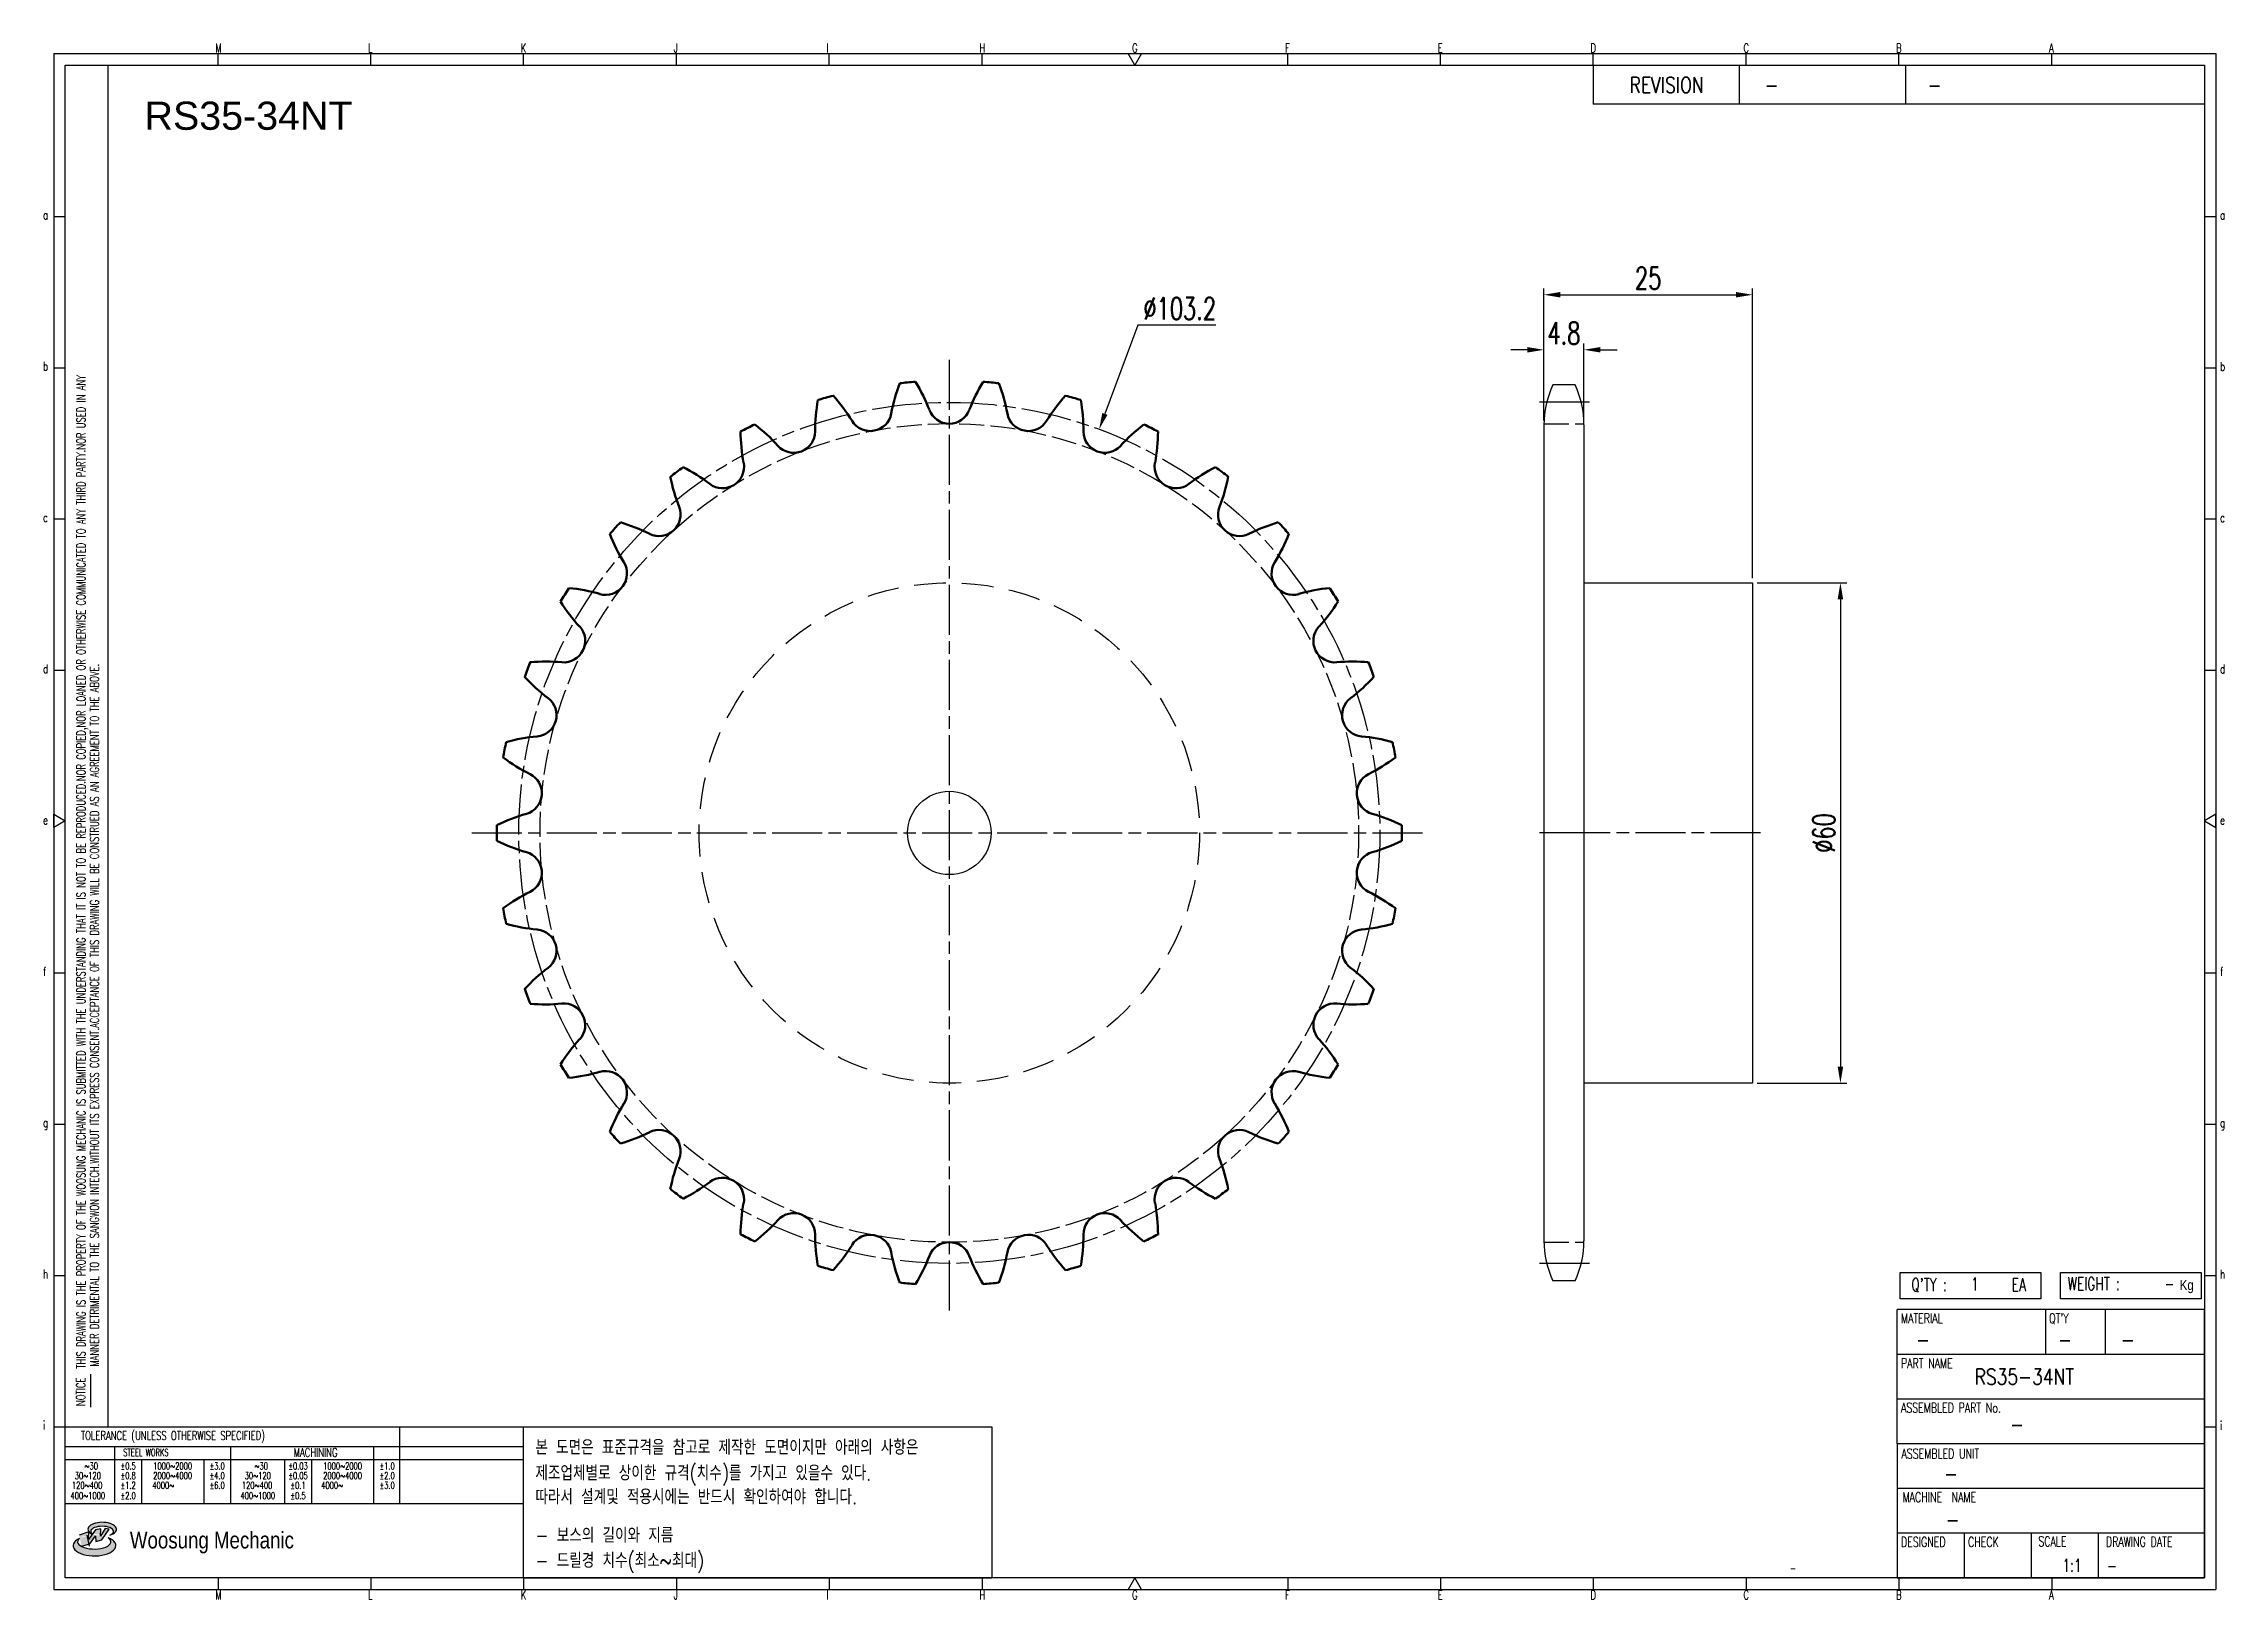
# Model space of a CAD drawing. Header units: millimetres. Extents: x -44811 to -44550, y 1096 to 1283.
import ezdxf
from ezdxf.enums import TextEntityAlignment as Align

# ---------------------------------------------------------------- set-up
doc = ezdxf.new("R2010")
doc.units = ezdxf.units.MM
for name, pattern in [('AM_ISO02W050', [7.5, 6, -1.5]), ('AM_ISO02W050x2', [3.75, 3, -0.75]), ('AM_ISO08W050', [18, 12, -1.5, 3, -1.5]), ('AM_ISO08W050x2', [9, 6, -0.75, 1.5, -0.75]), ('HIDDEN', [9.525, 6.35, -3.175])]:
    doc.linetypes.add(name, pattern=pattern)
for name, color, linetype, lineweight in [('AM_0N', 7, 'Continuous', 50), ('AM_3N', 6, 'AM_ISO02W050', 25), ('AM_7', 4, 'AM_ISO08W050', 25), ('AM_7N', 4, 'AM_ISO08W050', 25)]:
    doc.layers.add(name, color=color, linetype=linetype, lineweight=lineweight)
for name, color, linetype in [('HL', 2, 'HIDDEN'), ('S-DIM', 7, 'Continuous'), ('TITLE', 7, 'Continuous'), ('도면레이아웃', 7, 'Continuous')]:
    doc.layers.add(name, color=color, linetype=linetype)
doc.styles.add('HAN', font='ROMANS.shx', dxfattribs={"width": 0.7, "bigfont": 'whgtxt.shx'})
doc.styles.add('HKD_ST2', font='romans.shx', dxfattribs={"width": 0.7, "height": 4, "bigfont": '@extfont2.shx'})
doc.styles.add('HSG', font='SIMPLEX.shx', dxfattribs={"width": 0.7, "bigfont": 'HSG.shx'})
doc.styles.add('ROMANS', font='romans.shx', dxfattribs={"width": 0.7, "bigfont": 'whgtxt.shx'})
doc.styles.add('SLDTEXTSTYLE4', font='arial.ttf', dxfattribs={"width": 0.8})
doc.styles.get("Standard").update_dxf_attribs({"font": 'arial.ttf'})
doc.dimstyles.new('APP3.5', dxfattribs={"dimscale": 1.1, "dimtxt": 2.4, "dimasz": 1.8, "dimexe": 0.7, "dimexo": 0.5, "dimgap": 0.6, "dimtad": 1, "dimtoh": 1, "dimdec": 1, "dimrnd": 0.01, "dimzin": 9, "dimdsep": 46, "dimtxsty": 'HSG', "dimcen": 0, "dimclrd": 1, "dimclre": 1, "dimclrt": 256, "dimazin": 2, "dimtp": 1, "dimtm": 1, "dimtfac": 0.5, "dimtdec": 1, "dimtofl": 0, "dimtmove": 0, "dimatfit": 3, "dimfxl": 0, "dimtvp": 1, "dimtolj": 2, "dimlwd": -1, "dimlwe": -1, "dimarcsym": 0})

# ---------------------------------------------------------------- blocks, each defined once
blk = doc.blocks.new('SUYWSHJH')
at = {"layer": '도면레이아웃'}
h = blk.add_hatch(color=10, dxfattribs=at)
h.paths.add_polyline_path([(1.544, 35.177), (1.554, 34.966), (1.779, 35.034), (2.054, 35.422), (1.908, 35.446), (1.728, 35.167), (1.741, 35.439), (1.547, 35.405), (1.292, 35.041), (1.295, 35.33), (0.943, 35.208), (1.03, 34.8), (1.336, 34.885)])
edge = h.paths.add_edge_path()
edge.add_ellipse((1.795, 35.421), major_axis=(-0.53, 0), ratio=0.487785, start_angle=122.36065, end_angle=403.39574)
edge.add_line((1.411, 35.244), (1.419, 35.261))
edge.add_ellipse((1.798, 35.344), major_axis=(-0.423, 0), ratio=0.444396, start_angle=131.58977, end_angle=386.19408, ccw=False)
edge = h.paths.add_edge_path()
edge.add_ellipse((1.512, 34.815), major_axis=(-0.793, 0), ratio=0.480113, start_angle=314.67633, end_angle=590.85213)
edge.add_ellipse((1.501, 34.958), major_axis=(-0.62, 0), ratio=0.43311, start_angle=331.7024, end_angle=574.42495, ccw=False)
for p, q in [((0, 90.118), (80.15, 90.118)), ((0, 90.118), (0, 33.191)), ((6.089, 89.693), (6.089, 90.118)), ((11.753, 89.693), (11.753, 90.118)), ((17.418, 89.693), (17.418, 90.118)), ((23.082, 89.693), (23.082, 90.118)), ((28.746, 89.693), (28.746, 90.118)), ((34.411, 89.693), (34.411, 90.118)), ((45.739, 89.693), (45.739, 90.118)), ((51.404, 89.693), (51.404, 90.118)), ((57.068, 89.693), (57.068, 90.118)), ((62.732, 89.693), (62.732, 90.118)), ((68.397, 89.693), (68.397, 90.118)), ((74.061, 89.693), (74.061, 90.118)), ((80.15, 90.118), (80.15, 33.191)), ((0, 84.085), (0.425, 84.085)), ((79.725, 84.085), (80.15, 84.085)), ((0, 78.478), (0.425, 78.478)), ((79.725, 78.478), (80.15, 78.478)), ((0, 72.87), (0.425, 72.87)), ((79.725, 72.87), (80.15, 72.87)), ((0, 67.262), (0.425, 67.262)), ((79.725, 67.262), (80.15, 67.262)), ((0, 56.047), (0.425, 56.047)), ((79.725, 56.047), (80.15, 56.047)), ((0, 50.439), (0.425, 50.439)), ((79.725, 50.439), (80.15, 50.439)), ((0, 44.832), (0.425, 44.832)), ((79.725, 44.832), (80.15, 44.832)), ((1.377, 39.947), (1.377, 41.174)), ((0, 39.224), (0.425, 39.224)), ((79.725, 39.224), (80.15, 39.224)), ((0, 33.191), (80.15, 33.191)), ((6.089, 33.616), (6.089, 33.191)), ((11.753, 33.616), (11.753, 33.191)), ((17.418, 33.616), (17.418, 33.191)), ((23.082, 33.616), (23.082, 33.191)), ((28.746, 33.616), (28.746, 33.191)), ((34.411, 33.616), (34.411, 33.191)), ((45.739, 33.616), (45.739, 33.191)), ((51.404, 33.616), (51.404, 33.191)), ((57.068, 33.616), (57.068, 33.191)), ((62.732, 33.616), (62.732, 33.191)), ((68.397, 33.616), (68.397, 33.191)), ((74.061, 33.616), (74.061, 33.191))]:
    blk.add_line(p, q)
at = {"color": 2}
for p, q in [((2.017, 39.224), (2.017, 89.693)), ((0.425, 39.224), (17.418, 39.224)), ((12.816, 39.224), (12.816, 36.382)), ((17.418, 33.616), (17.418, 39.224)), ((0.425, 38.487), (17.418, 38.487)), ((0.425, 38.012), (17.418, 38.012)), ((2.257, 38.487), (2.257, 36.382)), ((3.257, 38.012), (3.257, 36.382)), ((5.557, 38.012), (5.557, 36.382)), ((6.557, 38.5), (6.557, 36.382)), ((8.557, 38.012), (8.557, 36.382)), ((9.557, 38.026), (9.557, 36.382)), ((11.857, 38.487), (11.857, 36.382)), ((0.425, 36.382), (17.418, 36.382))]:
    blk.add_line(p, q, dxfattribs=at)
at = {"color": 6, "ltscale": 0.5}
for p, q in [((57.068, 89.693), (57.068, 88.246)), ((62.47, 89.693), (62.47, 88.246)), ((68.635, 89.693), (68.635, 88.246)), ((79.725, 88.246), (57.068, 88.246)), ((68.336, 38.59), (68.336, 43.563)), ((79.725, 43.563), (68.336, 43.563)), ((73.827, 43.563), (73.827, 41.905)), ((76.037, 43.563), (76.037, 41.905)), ((79.725, 38.59), (79.725, 43.563)), ((79.725, 41.905), (68.336, 41.905)), ((79.725, 40.248), (68.336, 40.248)), ((68.336, 38.59), (68.336, 33.616)), ((79.725, 38.59), (68.336, 38.59)), ((79.725, 33.616), (79.725, 38.59)), ((79.725, 36.932), (68.336, 36.932)), ((79.725, 35.274), (68.336, 35.274)), ((70.822, 33.616), (70.822, 35.274)), ((73.309, 33.616), (73.309, 35.274)), ((75.796, 33.616), (75.796, 35.274)), ((68.336, 33.616), (79.725, 33.616))]:
    blk.add_line(p, q, dxfattribs=at)
for points in [[(40.075, 89.693), (39.83, 90.118), (40.32, 90.118)], [(0.425, 89.693), (79.725, 89.693), (79.725, 33.616), (0.425, 33.616)], [(0.425, 61.679), (0, 61.433), (0, 61.924)], [(79.725, 61.679), (80.15, 61.433), (80.15, 61.924)], [(40.075, 33.616), (39.83, 33.191), (40.32, 33.191)]]:
    blk.add_lwpolyline(points, close=True)
at = {"layer": 'TITLE', "color": 20}
for p, q in [((68.449, 43.961), (68.449, 44.936)), ((68.449, 44.936), (73.654, 44.936)), ((73.654, 44.936), (73.654, 43.961)), ((74.39, 43.961), (74.39, 44.936)), ((74.39, 44.936), (79.595, 44.936)), ((79.595, 44.936), (79.595, 43.961)), ((73.654, 43.961), (68.449, 43.961)), ((79.595, 43.961), (74.39, 43.961))]:
    blk.add_line(p, q, dxfattribs=at)
at = {"layer": '도면레이아웃'}
for p, q in [((1.295, 35.33), (0.943, 35.208)), ((1.03, 34.8), (1.336, 34.885)), ((1.224, 35.208), (1.311, 34.8)), ((1.224, 35.208), (1.224, 35.208)), ((1.547, 35.405), (1.292, 35.041)), ((1.292, 35.041), (1.295, 35.33)), ((1.336, 34.885), (1.544, 35.177)), ((1.419, 35.261), (1.411, 35.244)), ((1.544, 35.177), (1.554, 34.966)), ((1.741, 35.439), (1.547, 35.405)), ((1.554, 34.966), (1.779, 35.034)), ((1.908, 35.446), (1.728, 35.167)), ((1.728, 35.167), (1.741, 35.439)), ((1.779, 35.034), (2.054, 35.422)), ((2.054, 35.422), (1.908, 35.446))]:
    blk.add_line(p, q, dxfattribs=at)
for centre, major_axis, ratio, start_param, end_param in [((1.795, 35.421), (-0.53, 0), 0.487785, 2.135596, 7.040584), ((1.512, 34.815), (-0.793, 0), 0.480113, 5.492138, 10.312315), ((1.501, 34.958), (-0.62, 0), 0.43311, 5.789299, 10.025607), ((1.798, 35.344), (-0.423, 0), 0.444396, 2.296675, 6.740358)]:
    blk.add_ellipse(centre, major_axis=major_axis, ratio=ratio, start_param=start_param, end_param=end_param, dxfattribs=at)
at = {"color": 4, "style": 'HKD_ST2', "width": 0.7}
for s, p in [('M', (5.988, 90.164)), ('L', (11.652, 90.164)), ('K', (17.316, 90.164)), ('J', (22.981, 90.164)), ('I', (28.645, 90.164)), ('H', (34.309, 90.164)), ('G', (39.974, 90.164)), ('F', (45.638, 90.164)), ('E', (51.302, 90.164)), ('D', (56.967, 90.164)), ('C', (62.631, 90.164)), ('B', (68.295, 90.164)), ('A', (73.96, 90.164)), ('a', (-0.395, 83.976)), ('a', (80.305, 83.97)), ('b', (-0.395, 78.368)), ('b', (80.305, 78.362)), ('c', (-0.395, 72.76)), ('c', (80.305, 72.754)), ('d', (-0.395, 67.153)), ('d', (80.305, 67.147)), ('e', (-0.395, 61.545)), ('e', (80.305, 61.539)), ('f', (-0.395, 55.937)), ('f', (80.305, 55.931)), ('g', (-0.395, 50.33)), ('g', (80.305, 50.324)), ('h', (-0.395, 44.722)), ('h', (80.305, 44.716)), ('i', (-0.395, 39.114)), ('i', (80.305, 39.108)), ('M', (5.988, 32.824)), ('L', (11.652, 32.824)), ('K', (17.316, 32.824)), ('J', (22.981, 32.824)), ('I', (28.645, 32.824)), ('H', (34.309, 32.824)), ('G', (39.974, 32.824)), ('F', (45.638, 32.824)), ('E', (51.302, 32.824)), ('D', (56.967, 32.824)), ('C', (62.631, 32.824)), ('B', (68.295, 32.824)), ('A', (73.96, 32.824))]:
    blk.add_text(s, height=0.326, dxfattribs=at).set_placement(p)
for s, height, style, width, p in [('REVISION', 0.5806, 'HAN', 0.8, (58.415, 88.664)), ('-', 0.581, 'HAN', 0.8, (63.426, 88.664)), ('-', 0.581, 'HAN', 0.8, (69.468, 88.664)), ("Q'TY : ", 0.4746, 'HKD_ST2', 0.7, (68.857, 44.253)), ('1', 0.475, 'HKD_ST2', 0.7, (71.071, 44.275)), ('EA', 0.4746, 'HKD_ST2', 0.7, (72.578, 44.253)), ('WEIGHT : ', 0.4746, 'HKD_ST2', 0.7, (74.65, 44.286)), ('-', 0.581, 'HAN', 0.8, (69.029, 42.157)), ('-', 0.581, 'HAN', 0.8, (74.289, 42.157)), ('-', 0.581, 'HAN', 0.8, (76.623, 42.157)), ('-', 0.581, 'HAN', 0.8, (72.515, 39.013)), ('-', 0.581, 'HAN', 0.8, (70.067, 37.189)), ('-', 0.581, 'HAN', 0.8, (70.126, 35.48)), ('1:1', 0.4746, 'HKD_ST2', 0.7, (74.458, 33.848)), ('-', 0.475, 'HKD_ST2', 0.7, (76.112, 33.837))]:
    blk.add_text(s, height=height, dxfattribs=dict(style=style, width=width)).set_placement(p)
at = {"color": 1, "style": 'HKD_ST2', "width": 0.7}
for s, p in [(' THIS DRAWING IS THE PROPERTY OF THE WOOSUNG MECHANIC IS SUBMITTED WITH THE UNDERSTANDING THAT IT IS NOT TO BE REPRODUCED.NOR COPIED,NOR LOANED OR OTHERWISE COMMUNICATED TO ANY THIRD PARTY.NOR USED IN ANY', (1.173, 41.217)), ('MANNER DETRIMENTAL TO THE SANGWON INTECH.WITHOUT ITS EXPRESS CONSENT.ACCEPTANCE OF THIS DRAWING WILL BE CONSTRUED AS AN AGREEMENT TO THE ABOVE.', (1.672, 41.447))]:
    blk.add_text(s, height=0.326266, rotation=90, dxfattribs=at).set_placement(p)
at = {"style": 'HKD_ST2', "width": 0.7}
blk.add_text('-', height=0.475, dxfattribs=at).set_placement((78.613, 44.286), align=Align.RIGHT)
at = {"color": 4, "style": 'HKD_ST2', "width": 0.7}
for s, height, p in [('MATERIAL', 0.3651, (68.474, 43.425)), ("QT'Y", 0.3651, (73.965, 43.425)), ('PART NAME', 0.3651, (68.474, 41.756)), ('ASSEMBLED PART No.', 0.36511, (68.474, 40.109)), ('ASSEMBLED UNIT', 0.36511, (68.49, 38.408)), ('MACHINE  NAME', 0.36511, (68.532, 36.794)), ('DESIGNED', 0.3651, (68.474, 35.136)), ('CHECK', 0.3651, (70.961, 35.136)), ('SCALE', 0.3651, (73.566, 35.153)), ('DRAWING DATE', 0.36511, (76.071, 35.141))]:
    blk.add_text(s, height=height, dxfattribs=at).set_placement(p, align=Align.TOP_LEFT)
at = {"style": 'HKD_ST2', "width": 0.7}
blk.add_text('NOTICE', height=0.3263, rotation=90, dxfattribs=at).set_placement((1.163, 39.988))
for s, height, style, width, p in [('TOLERANCE (UNLESS OTHERWISE SPECIFIED)', 0.32627, 'HKD_ST2', 0.7, (4.417, 38.896)), ('-', 0.326, 'ROMANS', 0.65, (64.469, 33.975))]:
    blk.add_text(s, height=height, dxfattribs=dict(style=style, width=width)).set_placement(p, align=Align.MIDDLE_CENTER)
at = {"color": 4, "style": 'HKD_ST2', "width": 0.7}
for s, height, p in [('STEEL WORKS', 0.26101, (3.416, 38.268)), ('MACHINING', 0.3263, (9.707, 38.27)), ('%%P0.5', 0.261, (2.757, 37.762)), ('%%P0.8', 0.261, (2.757, 37.411)), ('%%P3.0', 0.261, (6.057, 37.762)), ('%%P4.0', 0.261, (6.057, 37.411)), ('%%P0.03', 0.261, (9.057, 37.762)), ('%%P0.05', 0.261, (9.057, 37.411)), ('%%P1.0', 0.261, (12.357, 37.762)), ('%%P2.0', 0.261, (12.357, 37.411)), ('%%P1.2', 0.261, (2.757, 37.045)), ('%%P2.0', 0.261, (2.757, 36.67)), ('%%P6.0', 0.261, (6.057, 37.045)), ('%%P0.1', 0.261, (9.057, 37.045)), ('%%P0.5', 0.261, (9.057, 36.67)), ('%%P3.0', 0.261, (12.357, 37.045))]:
    blk.add_text(s, height=height, dxfattribs=at).set_placement(p, align=Align.MIDDLE)
for s, height, p in [('30%%126120', 0.261, (1.263, 37.411)), ('%%12630', 0.261, (1.389, 37.762)), ('2000%%1264000', 0.26101, (4.407, 37.411)), ('1000%%1262000', 0.26101, (4.407, 37.762)), ('30%%126120', 0.261, (7.563, 37.411)), ('%%12630', 0.261, (7.689, 37.762)), ('2000%%1264000', 0.26101, (10.707, 37.411)), ('1000%%1262000', 0.26101, (10.707, 37.762)), ('400%%1261000', 0.26101, (1.263, 36.67)), ('120%%126400', 0.26101, (1.237, 37.045)), ('4000%%126', 0.261, (4.061, 37.045)), ('400%%1261000', 0.26101, (7.563, 36.67)), ('120%%126400', 0.26101, (7.537, 37.045)), ('4000%%126', 0.261, (10.321, 37.045))]:
    blk.add_text(s, height=height, dxfattribs=at).set_placement(p, align=Align.MIDDLE_CENTER)
at = {"color": 1, "style": 'SLDTEXTSTYLE4', "width": 0.8}
blk.add_text('Woosung Mechanic', height=0.61957, dxfattribs=at).set_placement((2.822, 34.711))
at = {"layer": 'TITLE', "width": 0.8}
blk.add_text('Kg', height=0.3789, dxfattribs=at).set_placement((78.807, 44.286))
blk = doc.blocks.new('*D369')
at = {"layer": 'Defpoints', "color": 0, "transparency": 16777216}
for p in [(-44626.53, 1246.2), (-44631.33, 1237.19), (-44626.53, 1237.19)]:
    blk.add_point(p, dxfattribs=at)
at = {"layer": 'S-DIM', "color": 1, "transparency": 16777216}
for p, q in [((-44633.31, 1246.2), (-44635.29, 1246.2)), ((-44631.33, 1237.74), (-44631.33, 1246.97)), ((-44626.53, 1237.74), (-44626.53, 1246.97)), ((-44624.55, 1246.2), (-44622.57, 1246.2))]:
    blk.add_line(p, q, dxfattribs=at)
for points in [[(-44633.31, 1246.53), (-44633.31, 1245.87), (-44631.33, 1246.2)], [(-44624.55, 1246.53), (-44624.55, 1245.87), (-44626.53, 1246.2)]]:
    blk.add_solid(points, dxfattribs=at)
at = {"layer": 'S-DIM', "transparency": 16777216, "insert": (-44628.93, 1248.18), "char_height": 2.64, "attachment_point": 5, "style": 'HSG'}
blk.add_mtext('\\A2;4.8', dxfattribs=at)
blk = doc.blocks.new('*D370')
at = {"layer": 'Defpoints', "color": 0, "transparency": 16777216}
for p in [(-44606.33, 1252.8), (-44631.33, 1237.19), (-44606.33, 1218.27)]:
    blk.add_point(p, dxfattribs=at)
at = {"layer": 'S-DIM', "color": 1, "transparency": 16777216}
for p, q in [((-44631.33, 1237.74), (-44631.33, 1253.57)), ((-44629.35, 1252.8), (-44608.31, 1252.8)), ((-44606.33, 1218.82), (-44606.33, 1253.57))]:
    blk.add_line(p, q, dxfattribs=at)
for points in [[(-44629.35, 1253.13), (-44629.35, 1252.47), (-44631.33, 1252.8)], [(-44608.31, 1253.13), (-44608.31, 1252.47), (-44606.33, 1252.8)]]:
    blk.add_solid(points, dxfattribs=at)
at = {"layer": 'S-DIM', "transparency": 16777216, "insert": (-44618.83, 1254.78), "char_height": 2.64, "attachment_point": 5, "style": 'HSG'}
blk.add_mtext('\\A2;25', dxfattribs=at)
blk = doc.blocks.new('*D371')
at = {"layer": 'Defpoints', "color": 0, "transparency": 16777216}
for p in [(-44606.33, 1218.27), (-44606.33, 1158.27), (-44595.78, 1158.27)]:
    blk.add_point(p, dxfattribs=at)
at = {"layer": 'S-DIM', "color": 1, "transparency": 16777216}
for p, q in [((-44605.78, 1218.27), (-44595.01, 1218.27)), ((-44595.78, 1216.29), (-44595.78, 1160.25)), ((-44605.78, 1158.27), (-44595.01, 1158.27))]:
    blk.add_line(p, q, dxfattribs=at)
for points in [[(-44596.11, 1216.29), (-44595.45, 1216.29), (-44595.78, 1218.27)], [(-44596.11, 1160.25), (-44595.45, 1160.25), (-44595.78, 1158.27)]]:
    blk.add_solid(points, dxfattribs=at)
at = {"layer": 'S-DIM', "transparency": 16777216, "insert": (-44597.76, 1188.26), "char_height": 2.64, "attachment_point": 5, "rotation": 90, "style": 'HSG'}
blk.add_mtext('\\A2;%%c60', dxfattribs=at)
blk = doc.blocks.new('*D372')
at = {"layer": 'Defpoints', "color": 0, "transparency": 16777216}
for p in [(-44684.67, 1236.66), (-44720.6, 1139.88)]:
    blk.add_point(p, dxfattribs=at)
at = {"layer": 'S-DIM', "color": 1, "transparency": 16777216}
for p, q in [((-44680.03, 1249.16), (-44683.98, 1238.51)), ((-44670.66, 1249.16), (-44680.03, 1249.16))]:
    blk.add_line(p, q, dxfattribs=at)
blk.add_solid([(-44684.29, 1238.63), (-44683.67, 1238.4), (-44684.67, 1236.66)], dxfattribs=at)
at = {"layer": 'S-DIM', "transparency": 16777216, "insert": (-44675.01, 1251.14), "char_height": 2.64, "attachment_point": 5, "style": 'HSG'}
blk.add_mtext('\\A2;∅103.2', dxfattribs=at)

msp = doc.modelspace()

# ---------------------------------------------------------------- linework, layer by layer
for p, q in [((-44627.6, 1241.99), (-44630.26, 1241.99)), ((-44631.33, 1237.19), (-44631.33, 1139.37)), ((-44626.53, 1237.19), (-44626.53, 1139.37)), ((-44627.6, 1134.57), (-44630.26, 1134.57))]:
    msp.add_line(p, q)
msp.add_lwpolyline([(-44626.53, 1218.27), (-44606.33, 1218.27), (-44606.33, 1158.27), (-44626.53, 1158.27)])
at = {"color": 4}
msp.add_lwpolyline([(-44753.68, 1117.07), (-44697.52, 1117.07), (-44697.52, 1098.93), (-44753.68, 1098.93)], close=True, dxfattribs=at)
msp.add_circle((-44702.63, 1188.27), 5)
for centre, start, end in [((-44620.03, 1237.19), 154.8633, 180), ((-44637.83, 1237.19), 0, 25.1367), ((-44620.03, 1139.37), 180, 205.1367), ((-44637.83, 1139.37), 334.8633, 0)]:
    msp.add_arc(centre, 11.3, start, end)
at = {"layer": 'AM_0N'}
for centre, radius, start, end in [((-44688.04, 1234.46), 21.95, 159.3757, 169.2647), ((-44702.63, 1188.27), 54.25, 94.296, 96.2923), ((-44725.47, 1231), 21.95, 21.3235, 31.2125), ((-44679.8, 1231), 21.95, 148.7875, 158.6765), ((-44702.63, 1188.27), 54.25, 83.7077, 85.704), ((-44717.23, 1234.46), 21.95, 10.7353, 20.6243), ((-44696.78, 1236.36), 21.95, 169.964, 179.8529), ((-44702.63, 1188.27), 54.25, 104.8842, 106.8805), ((-44732.93, 1226.07), 21.95, 31.9118, 41.8008), ((-44672.34, 1226.07), 21.95, 138.1992, 148.0882), ((-44702.63, 1188.27), 54.25, 73.1195, 75.1158), ((-44708.49, 1236.36), 21.95, 0.1471, 10.036), ((-44702.63, 1188.27), 54.25, 115.4724, 117.4687), ((-44739.36, 1219.86), 21.95, 42.5, 52.389), ((-44712.12, 1239.03), 2.57, 211.9118, 349.2647), ((-44702.63, 1239.91), 2.57, 201.3235, 338.6765), ((-44693.15, 1239.03), 2.57, 190.7353, 328.0882), ((-44665.91, 1219.86), 21.95, 127.611, 137.5), ((-44702.63, 1188.27), 54.25, 62.5313, 64.5276), ((-44705.72, 1236.62), 21.95, 180.5522, 190.4412), ((-44721.29, 1236.42), 2.57, 222.5, 359.8529), ((-44683.98, 1236.42), 2.57, 180.1471, 317.5), ((-44699.55, 1236.62), 21.95, 349.5588, 359.4478), ((-44702.63, 1188.27), 54.25, 126.0607, 128.057), ((-44744.54, 1212.58), 21.95, 53.0882, 62.9772), ((-44729.82, 1232.17), 2.57, 233.0882, 10.4412), ((-44675.45, 1232.17), 2.57, 169.5588, 306.9118), ((-44660.73, 1212.58), 21.95, 117.0228, 126.9118), ((-44702.63, 1188.27), 54.25, 51.943, 53.9393), ((-44714.55, 1235.23), 21.95, 191.1404, 201.0294), ((-44690.72, 1235.23), 21.95, 338.9706, 348.8596), ((-44737.43, 1226.43), 2.57, 243.6765, 21.0294), ((-44667.84, 1226.43), 2.57, 158.9706, 296.3235), ((-44702.63, 1188.27), 54.25, 136.6489, 138.6452), ((-44722.97, 1232.24), 21.95, 201.7287, 211.6176), ((-44748.29, 1204.46), 21.95, 63.6765, 73.5655), ((-44656.98, 1204.46), 21.95, 106.4345, 116.3235), ((-44682.3, 1232.24), 21.95, 328.3824, 338.2713), ((-44702.63, 1188.27), 54.25, 41.3548, 43.3511), ((-44743.85, 1219.39), 2.57, 254.2647, 31.6176), ((-44661.42, 1219.39), 2.57, 148.3824, 285.7353), ((-44702.63, 1188.27), 54.25, 147.2372, 149.2334), ((-44730.71, 1227.75), 21.95, 212.3169, 222.2059), ((-44750.49, 1195.8), 21.95, 74.2647, 84.1537), ((-44654.78, 1195.8), 21.95, 95.8463, 105.7353), ((-44674.56, 1227.75), 21.95, 317.7941, 327.6831), ((-44702.63, 1188.27), 54.25, 30.7666, 32.7628), ((-44748.86, 1211.29), 2.57, 264.8529, 42.2059), ((-44656.41, 1211.29), 2.57, 137.7941, 275.1471), ((-44702.63, 1188.27), 54.25, 157.8254, 159.8217), ((-44751.06, 1186.87), 21.95, 84.8529, 94.7419), ((-44654.21, 1186.87), 21.95, 85.2581, 95.1471), ((-44702.63, 1188.27), 54.25, 20.1783, 22.1746), ((-44737.48, 1221.92), 21.95, 222.9051, 232.7941), ((-44667.79, 1221.92), 21.95, 307.2059, 317.0949), ((-44752.3, 1202.4), 2.57, 275.4412, 52.7941), ((-44652.96, 1202.4), 2.57, 127.2059, 264.5588), ((-44702.63, 1188.27), 54.25, 168.4136, 170.4099), ((-44749.98, 1178), 21.95, 95.4412, 105.3302), ((-44655.29, 1178), 21.95, 74.6698, 84.5588), ((-44702.63, 1188.27), 54.25, 9.5901, 11.5864), ((-44743.07, 1214.95), 21.95, 233.4934, 243.3824), ((-44754.06, 1193.03), 2.57, 286.0294, 63.3824), ((-44651.21, 1193.03), 2.57, 116.6176, 253.9706), ((-44662.2, 1214.95), 21.95, 296.6176, 306.5066), ((-44747.29, 1169.47), 21.95, 106.0294, 115.9184), ((-44657.98, 1169.47), 21.95, 64.0816, 73.9706), ((-44702.63, 1188.27), 54.25, 179.0019, 180.9981), ((-44747.29, 1207.06), 21.95, 244.0816, 253.9706), ((-44657.98, 1207.06), 21.95, 286.0294, 295.9184), ((-44702.63, 1188.27), 54.25, 359.0019, 0.9981), ((-44754.06, 1183.5), 2.57, 296.6176, 73.9706), ((-44651.21, 1183.5), 2.57, 106.0294, 243.3824), ((-44743.07, 1161.59), 21.95, 116.6176, 126.5066), ((-44662.2, 1161.59), 21.95, 53.4934, 63.3824), ((-44702.63, 1188.27), 54.25, 189.5901, 191.5864), ((-44749.98, 1198.54), 21.95, 254.6698, 264.5588), ((-44655.29, 1198.54), 21.95, 275.4412, 285.3302), ((-44702.63, 1188.27), 54.25, 348.4136, 350.4099), ((-44752.3, 1174.13), 2.57, 307.2059, 84.5588), ((-44652.96, 1174.13), 2.57, 95.4412, 232.7941), ((-44737.48, 1154.61), 21.95, 127.2059, 137.0949), ((-44667.79, 1154.61), 21.95, 42.9051, 52.7941), ((-44702.63, 1188.27), 54.25, 200.1783, 202.1746), ((-44702.63, 1188.27), 54.25, 337.8254, 339.8217), ((-44751.06, 1189.66), 21.95, 265.2581, 275.1471), ((-44748.86, 1165.25), 2.57, 317.7941, 95.1471), ((-44656.41, 1165.25), 2.57, 84.8529, 222.2059), ((-44654.21, 1189.66), 21.95, 264.8529, 274.7419), ((-44730.71, 1148.78), 21.95, 137.7941, 147.6831), ((-44674.56, 1148.78), 21.95, 32.3169, 42.2059), ((-44702.63, 1188.27), 54.25, 210.7666, 212.7628), ((-44750.49, 1180.74), 21.95, 275.8463, 285.7353), ((-44743.85, 1157.15), 2.57, 328.3824, 105.7353), ((-44661.42, 1157.15), 2.57, 74.2647, 211.6176), ((-44654.78, 1180.74), 21.95, 254.2647, 264.1537), ((-44702.63, 1188.27), 54.25, 327.2372, 329.2334), ((-44722.97, 1144.3), 21.95, 148.3824, 158.2713), ((-44682.3, 1144.3), 21.95, 21.7287, 31.6176), ((-44702.63, 1188.27), 54.25, 221.3548, 223.3511), ((-44748.29, 1172.07), 21.95, 286.4345, 296.3235), ((-44737.43, 1150.1), 2.57, 338.9706, 116.3235), ((-44667.84, 1150.1), 2.57, 63.6765, 201.0294), ((-44656.98, 1172.07), 21.95, 243.6765, 253.5655), ((-44702.63, 1188.27), 54.25, 316.6489, 318.6452), ((-44714.55, 1141.31), 21.95, 158.9706, 168.8596), ((-44690.72, 1141.31), 21.95, 11.1404, 21.0294), ((-44702.63, 1188.27), 54.25, 231.943, 233.9393), ((-44744.54, 1163.96), 21.95, 297.0228, 306.9118), ((-44729.82, 1144.36), 2.57, 349.5588, 126.9118), ((-44675.45, 1144.36), 2.57, 53.0882, 190.4412), ((-44660.73, 1163.96), 21.95, 233.0882, 242.9772), ((-44702.63, 1188.27), 54.25, 306.0607, 308.057), ((-44705.72, 1139.92), 21.95, 169.5588, 179.4478), ((-44699.55, 1139.92), 21.95, 0.5522, 10.4412), ((-44702.63, 1188.27), 54.25, 242.5313, 244.5276), ((-44739.36, 1156.67), 21.95, 307.611, 317.5), ((-44721.29, 1140.11), 2.57, 0.1471, 137.5), ((-44683.98, 1140.11), 2.57, 42.5, 179.8529), ((-44665.91, 1156.67), 21.95, 222.5, 232.389), ((-44702.63, 1188.27), 54.25, 295.4724, 297.4687), ((-44696.78, 1140.18), 21.95, 180.1471, 190.036), ((-44732.93, 1150.46), 21.95, 318.1992, 328.0882), ((-44712.12, 1137.51), 2.57, 10.7353, 148.0882), ((-44688.04, 1142.07), 21.95, 190.7353, 200.6243), ((-44725.47, 1145.54), 21.95, 328.7875, 338.6765), ((-44702.63, 1136.63), 2.57, 21.3235, 158.6765), ((-44679.8, 1145.54), 21.95, 201.3235, 211.2125), ((-44717.23, 1142.07), 21.95, 339.3757, 349.2647), ((-44693.15, 1137.51), 2.57, 31.9118, 169.2647), ((-44672.34, 1150.46), 21.95, 211.9118, 221.8008), ((-44708.49, 1140.18), 21.95, 349.964, 359.8529), ((-44702.63, 1188.27), 54.25, 253.1195, 255.1158), ((-44702.63, 1188.27), 54.25, 284.8842, 286.8805), ((-44702.63, 1188.27), 54.25, 263.7077, 265.704), ((-44702.63, 1188.27), 54.25, 274.296, 276.2923)]:
    msp.add_arc(centre, radius, start, end, dxfattribs=at)
at = {"layer": 'AM_3N', "linetype": 'AM_ISO02W050x2'}
for p, q in [((-44631.33, 1237.34), (-44626.53, 1237.34)), ((-44631.33, 1139.22), (-44626.53, 1139.22))]:
    msp.add_line(p, q, dxfattribs=at)
msp.add_circle((-44702.63, 1188.27), 49.08, dxfattribs=at)
at = {"layer": 'AM_7', "linetype": 'AM_ISO08W050x2'}
for p, q in [((-44625.88, 1239.91), (-44631.99, 1239.91)), ((-44625.88, 1188.27), (-44631.99, 1188.27)), ((-44605.37, 1188.27), (-44631.99, 1188.27)), ((-44625.88, 1136.65), (-44631.99, 1136.65))]:
    msp.add_line(p, q, dxfattribs=at)
msp.add_circle((-44702.63, 1188.27), 51.62, dxfattribs=at)
at = {"layer": 'AM_7N', "linetype": 'AM_ISO08W050x2'}
for p, q in [((-44702.63, 1131.01), (-44702.63, 1245.52)), ((-44759.89, 1188.27), (-44645.38, 1188.27))]:
    msp.add_line(p, q, dxfattribs=at)
at = {"layer": 'HL', "ltscale": 0.6}
msp.add_circle((-44702.63, 1188.27), 30, dxfattribs=at)

# ---------------------------------------------------------------- block references
at = {"xscale": 3.234877041787919, "yscale": 3.234877041787919, "zscale": 3.234877041787919}
msp.add_blockref('SUYWSHJH', (-44810.02, 990.19), dxfattribs=at)

# ---------------------------------------------------------------- texts
at = {"color": 2}
msp.add_text('RS35-34NT', height=3.38, dxfattribs=at).set_placement((-44799.13, 1272.58))
at = {"style": 'HAN', "width": 0.8}
msp.add_text('RS35-34NT', height=1.878, dxfattribs=at).set_placement((-44579.68, 1122.12))
at = {"color": 4, "style": 'HAN', "width": 0.8}
for s, p in [('본 도면은 표준규격을 참고로 제작한 도면이지만 아래의 사항은', (-44752.27, 1113.71)), ('제조업체별로 상이한 규격(치수)를 가지고 있을수 있다.', (-44752.27, 1110.63)), ('따라서 설계및 적용시에는 반드시 확인하여야 합니다.', (-44752.27, 1107.77)), ('- 보스의 길이와 지름', (-44752.27, 1103.17)), ('- 드릴경 치수(최소~최대)', (-44752.27, 1100.14))]:
    msp.add_text(s, height=1.7771, dxfattribs=at).set_placement(p)

# ---------------------------------------------------------------- dimensions: what is measured, and where the dimension line sits
at = {"layer": 'S-DIM'}
dim = msp.add_linear_dim(base=(-44606.33, 1252.8), p1=(-44631.33, 1237.19), p2=(-44606.33, 1218.27), dimstyle='APP3.5', dxfattribs=at)
dim.commit()
dim.dimension.update_dxf_attribs({"geometry": '*D370', "text_midpoint": (-44618.83, 1254.78)})
dim = msp.add_diameter_dim_2p(p1=(-44720.6, 1139.88), p2=(-44684.67, 1236.66), dimstyle='APP3.5', dxfattribs=at)
dim.commit()
dim.dimension.update_dxf_attribs({"geometry": '*D372', "text_midpoint": (-44675.01, 1249.16), "dimtype": 163})
dim = msp.add_linear_dim(base=(-44626.53, 1246.2), p1=(-44631.33, 1237.19), p2=(-44626.53, 1237.19), dimstyle='APP3.5', dxfattribs=at)
dim.commit()
dim.dimension.update_dxf_attribs({"geometry": '*D369', "text_midpoint": (-44628.93, 1246.2), "dimtype": 160})
dim = msp.add_linear_dim(base=(-44595.78, 1158.27), p1=(-44606.33, 1218.27), p2=(-44606.33, 1158.27), angle=90, text='%%c<>', dimstyle='APP3.5', dxfattribs=at)
dim.commit()
dim.dimension.update_dxf_attribs({"geometry": '*D371', "text_midpoint": (-44595.78, 1188.26), "dimtype": 160})

doc.saveas('drawing.dxf')
